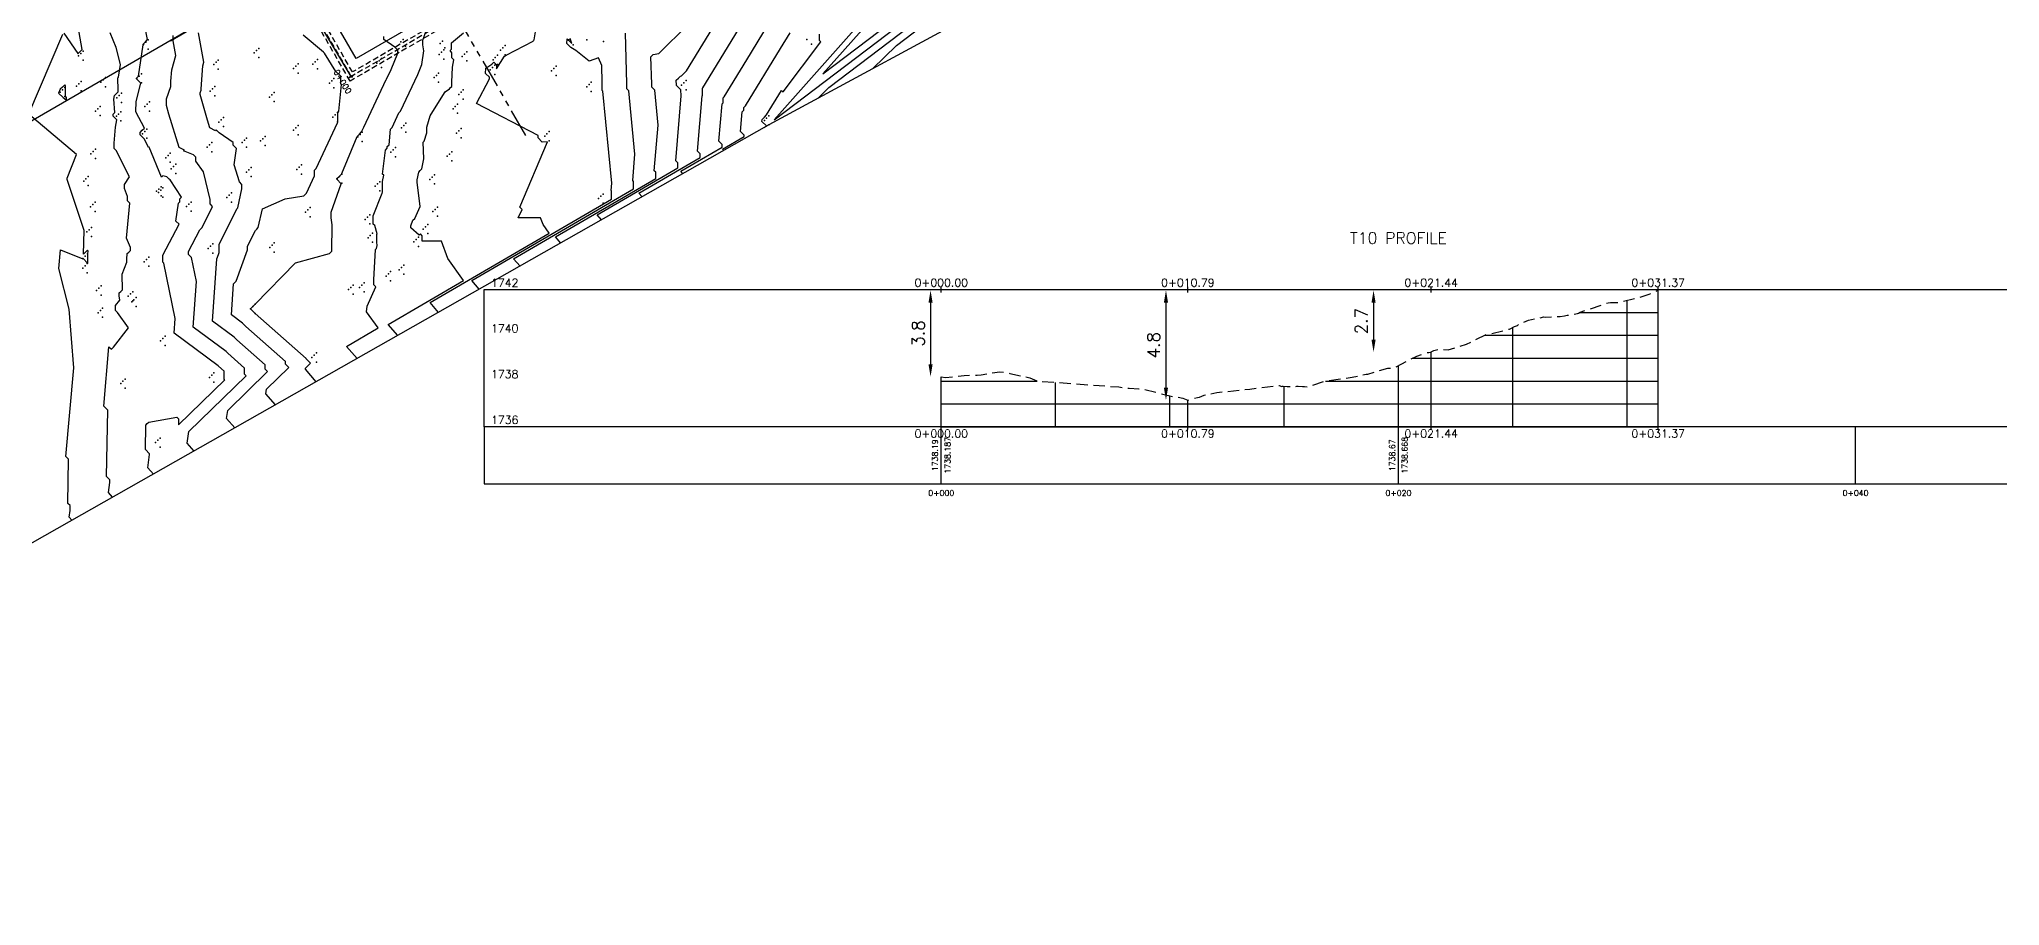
# Model space of a CAD drawing. Header units: metres. Extents: x 419582 to 423558, y 4805372 to 4807539.
# Drawn here: x 421680.5 to 421766.3, y 4806330.1 to 4806368 of the extents above; entities that cross this region are included whole.
import ezdxf

# ---------------------------------------------------------------- set-up
doc = ezdxf.new("R2010")
doc.units = ezdxf.units.M
for name, pattern in [('DASHED', [0.75, 0.5, -0.25]), ('HIDDEN', [0.375, 0.25, -0.125]), ('PHANTOM', [2.5, 1.25, -0.25, 0.25, -0.25, 0.25, -0.25])]:
    doc.linetypes.add(name, pattern=pattern)
for name, color, linetype in [('_pieds', 253, 'HIDDEN'), ('C-ROAD-CNTR-N', 92, 'Continuous'), ('C-ROAD-PROF', 1, 'DASHED'), ('C-ROAD-PROF-GRID-GEOM', 5, 'Continuous'), ('C-ROAD-PROF-GRID-MAJR', 8, 'Continuous'), ('C-ROAD-PROF-GRID-MINR', 8, 'Continuous'), ('C-ROAD-PROF-TEXT', 11, 'Continuous'), ('C-ROAD-PROF-TICK', 7, 'Continuous'), ('C-ROAD-PROF-TITL', 11, 'Continuous'), ('C-ROAD-PROF-TTLB', 5, 'Continuous'), ('C-ROAD-STAN', 11, 'Continuous'), ('C-ROAD-STAN-MAJR', 11, 'Continuous'), ('C-TINN', 4, 'Continuous'), ('C-TINN-BNDY', 110, 'Continuous'), ('C-TOPO-MAJR', 9, 'Continuous'), ('C-TOPO-MINR', 8, 'Continuous'), ('LS', 7, 'Continuous')]:
    doc.layers.add(name, color=color, linetype=linetype)
doc.styles.get("Standard").update_dxf_attribs({"font": 'simplex.shx'})
doc.dimstyles.new('TFO75', dxfattribs={"dimscale": 3, "dimtxt": 0.18, "dimasz": 0.18, "dimexe": 0.18, "dimexo": 0.0625, "dimgap": 0.09, "dimtad": 1, "dimdec": 1, "dimzin": 0, "dimdsep": 46, "dimtxsty": 'Standard', "dimcen": 0.09, "dimse1": 1, "dimse2": 1, "dimclrd": 3, "dimclre": 3, "dimclrt": 1, "dimadec": 4, "dimazin": 0, "dimtfac": 1, "dimtdec": 1, "dimtmove": 0, "dimatfit": 3, "dimfxl": 1, "dimtolj": 1, "dimtzin": 0, "dimarcsym": 0})

# ---------------------------------------------------------------- blocks, each defined once
blk = doc.blocks.new('AN30 +0 +0')
at = {"linetype": 'PHANTOM', "flags": 128}
for points in [[(0, -11.382), (0, 11.382)], [(-11.382, 0), (11.382, 0)]]:
    blk.add_lwpolyline(points, dxfattribs=at)
at = {"flags": 128}
blk.add_lwpolyline([(-4.744, -4.744), (-4.744, 4.744), (4.744, 4.744), (4.744, -4.744)], close=True, dxfattribs=at)
at = {"layer": 'LS', "insert": (-3.273, -0.383), "char_height": 0.51577, "width": 9.13592, "attachment_point": 1}
blk.add_mtext('AN30\\PBase +0 Leg +0', dxfattribs=at)
blk = doc.blocks.new('*D44')
at = {"color": 3, "lineweight": -2, "transparency": 16777216}
blk.add_line((421738.882, 4806356.481), (421738.882, 4806354.862), dxfattribs=at)
at = {"color": 3, "transparency": 16777216}
for points in [[(421738.792, 4806356.481), (421738.972, 4806356.481), (421738.882, 4806357.021)], [(421738.792, 4806354.862), (421738.972, 4806354.862), (421738.882, 4806354.322)]]:
    blk.add_solid(points, dxfattribs=at)
at = {"layer": 'Defpoints', "color": 0, "transparency": 16777216}
for p in [(421748.436, 4806357.021), (421738.882, 4806354.322), (421741.114, 4806354.322)]:
    blk.add_point(p, dxfattribs=at)
at = {"color": 1, "transparency": 16777216, "insert": (421738.342, 4806355.671), "char_height": 0.54, "attachment_point": 5, "rotation": 90}
blk.add_mtext('\\A1;2.7', dxfattribs=at)
blk = doc.blocks.new('*D45')
at = {"color": 3, "lineweight": -2, "transparency": 16777216}
blk.add_line((421729.801, 4806356.481), (421729.801, 4806352.757), dxfattribs=at)
at = {"color": 3, "transparency": 16777216}
for points in [[(421729.711, 4806356.481), (421729.891, 4806356.481), (421729.801, 4806357.021)], [(421729.711, 4806352.757), (421729.891, 4806352.757), (421729.801, 4806352.217)]]:
    blk.add_solid(points, dxfattribs=at)
at = {"layer": 'Defpoints', "color": 0, "transparency": 16777216}
for p in [(421748.436, 4806357.021), (421729.801, 4806352.217), (421730.759, 4806352.217)]:
    blk.add_point(p, dxfattribs=at)
at = {"color": 1, "transparency": 16777216, "insert": (421729.261, 4806354.619), "char_height": 0.54, "attachment_point": 5, "rotation": 90}
blk.add_mtext('\\A1;4.8', dxfattribs=at)
blk = doc.blocks.new('*D46')
at = {"color": 3, "lineweight": -2, "transparency": 16777216}
blk.add_line((421719.502, 4806356.481), (421719.502, 4806353.781), dxfattribs=at)
at = {"color": 3, "transparency": 16777216}
for points in [[(421719.412, 4806356.481), (421719.592, 4806356.481), (421719.502, 4806357.021)], [(421719.412, 4806353.781), (421719.592, 4806353.781), (421719.502, 4806353.241)]]:
    blk.add_solid(points, dxfattribs=at)
at = {"layer": 'Defpoints', "color": 0, "transparency": 16777216}
for p in [(421748.436, 4806357.021), (421719.502, 4806353.241), (421719.971, 4806353.241)]:
    blk.add_point(p, dxfattribs=at)
at = {"color": 1, "transparency": 16777216, "insert": (421718.962, 4806355.131), "char_height": 0.54, "attachment_point": 5, "rotation": 90}
blk.add_mtext('\\A1;3.8', dxfattribs=at)
blk = doc.blocks.new('AeccTickLine')
blk.add_line((0, -0.5), (0, 0.5))

msp = doc.modelspace()

# ---------------------------------------------------------------- linework, layer by layer
at = {"color": 31, "lineweight": 30, "true_color": 0xffbd7a, "elevation": 1718.013}
msp.add_lwpolyline([(423449.834, 4807399.592), (423130.593, 4807500.114), (421950.92, 4806612.998), (421795.045, 4806430.988), (421305.015, 4806147.038), (421305.015, 4806147.038), (420630.083, 4805770.97), (419765.157, 4805549.54), (419617.356, 4805580.088)], dxfattribs=at)
at = {"layer": '_pieds', "elevation": 1783.967, "flags": 128}
for points in [[(421694.106, 4806366.172), (421688.625, 4806375.631), (421698.084, 4806381.112), (421703.565, 4806371.653)], [(421694.159, 4806366.37), (421688.823, 4806375.578), (421698.031, 4806380.914), (421703.367, 4806371.706)], [(421694.211, 4806366.567), (421689.02, 4806375.526), (421697.979, 4806380.717), (421703.17, 4806371.758)]]:
    msp.add_lwpolyline(points, close=True, dxfattribs=at)
at = {"layer": 'C-ROAD-CNTR-N', "color": 92, "linetype": 'Continuous', "lineweight": -3, "flags": 128}
msp.add_lwpolyline([(421694.159, 4806366.37), (421688.625, 4806375.631), (421697.979, 4806380.717), (421702.578, 4806371.916)], dxfattribs=at)
at = {"layer": 'C-ROAD-PROF', "color": 1, "linetype": 'DASHED', "lineweight": -3, "flags": 128}
msp.add_lwpolyline([(421719.971, 4806353.241), (421720.148, 4806353.204), (421720.978, 4806353.3), (421721.544, 4806353.305), (421721.712, 4806353.326), (421722.536, 4806353.462), (421722.795, 4806353.428), (421722.892, 4806353.404), (421722.973, 4806353.384), (421723.848, 4806353.198), (421724.198, 4806353.043), (421724.283, 4806353.045), (421727.741, 4806352.792), (421728.166, 4806352.741), (421728.191, 4806352.742), (421728.62, 4806352.716), (421728.664, 4806352.711), (421728.786, 4806352.701), (421730.179, 4806352.354), (421730.271, 4806352.363), (421730.543, 4806352.306), (421730.759, 4806352.217), (421731.185, 4806352.337), (421731.263, 4806352.349), (421731.475, 4806352.439), (421731.576, 4806352.451), (421732.03, 4806352.552), (421733.474, 4806352.699), (421734.75, 4806352.864), (421734.864, 4806352.819), (421734.895, 4806352.822), (421734.93, 4806352.825), (421735.108, 4806352.818), (421735.434, 4806352.808), (421735.533, 4806352.824), (421735.566, 4806352.824), (421735.591, 4806352.824), (421735.778, 4806352.813), (421735.864, 4806352.812), (421736.005, 4806352.803), (421736.807, 4806353.062), (421737.953, 4806353.22), (421738.483, 4806353.34), (421738.554, 4806353.347), (421738.629, 4806353.353), (421739.501, 4806353.62), (421739.674, 4806353.606), (421739.903, 4806353.684), (421740.336, 4806353.925), (421740.77, 4806354.147), (421741.202, 4806354.294), (421741.298, 4806354.307), (421741.402, 4806354.321), (421741.406, 4806354.325), (421741.514, 4806354.388), (421741.525, 4806354.387), (421741.769, 4806354.445), (421742.144, 4806354.423), (421742.594, 4806354.554), (421742.952, 4806354.669), (421743.913, 4806355.128), (421743.98, 4806355.12), (421744.831, 4806355.326), (421745.049, 4806355.437), (421745.179, 4806355.481), (421745.214, 4806355.512), (421745.26, 4806355.552), (421745.657, 4806355.715), (421746.333, 4806355.856), (421746.394, 4806355.845), (421747.047, 4806355.874), (421747.237, 4806355.9), (421747.356, 4806355.934), (421747.476, 4806355.934), (421747.812, 4806356.008), (421747.854, 4806356.027), (421747.924, 4806356.06), (421749.143, 4806356.475), (421749.245, 4806356.494), (421749.433, 4806356.494), (421749.544, 4806356.487), (421750.388, 4806356.677), (421750.942, 4806356.853), (421751.337, 4806357.021)], dxfattribs=at)
at = {"layer": 'C-ROAD-PROF-GRID-GEOM', "color": 5, "linetype": 'Continuous', "lineweight": -3}
for p, q in [((421751.337, 4806351.054), (421751.337, 4806357.021)), ((421741.406, 4806351.054), (421741.406, 4806354.325)), ((421719.971, 4806351.054), (421719.971, 4806353.241)), ((421730.759, 4806351.054), (421730.759, 4806352.217))]:
    msp.add_line(p, q, dxfattribs=at)
at = {"layer": 'C-ROAD-PROF-GRID-MAJR', "color": 8, "linetype": 'Continuous', "lineweight": -3}
for p, q in [((421743.758, 4806355.054), (421751.337, 4806355.054)), ((421719.971, 4806351.054), (421719.971, 4806353.241)), ((421739.971, 4806351.054), (421739.971, 4806353.722)), ((421719.971, 4806353.054), (421724.172, 4806353.054)), ((421736.785, 4806353.054), (421751.337, 4806353.054)), ((421719.971, 4806351.054), (421751.337, 4806351.054))]:
    msp.add_line(p, q, dxfattribs=at)
at = {"layer": 'C-ROAD-PROF-GRID-MINR', "color": 8, "linetype": 'Continuous', "lineweight": -3}
for p, q in [((421747.913, 4806356.054), (421751.337, 4806356.054)), ((421749.971, 4806351.054), (421749.971, 4806356.583)), ((421744.971, 4806351.054), (421744.971, 4806355.397)), ((421740.588, 4806354.054), (421751.337, 4806354.054)), ((421724.971, 4806351.054), (421724.971, 4806352.995)), ((421729.971, 4806351.054), (421729.971, 4806352.406)), ((421734.971, 4806351.054), (421734.971, 4806352.824)), ((421719.971, 4806352.054), (421751.337, 4806352.054))]:
    msp.add_line(p, q, dxfattribs=at)
at = {"layer": 'C-ROAD-PROF-TEXT', "color": 11, "linetype": 'Continuous', "lineweight": -3}
for p, q in [((421719.971, 4806356.929), (421719.971, 4806357.179)), ((421730.759, 4806356.929), (421730.759, 4806357.179)), ((421741.406, 4806356.929), (421741.406, 4806357.179)), ((421751.337, 4806356.929), (421751.337, 4806357.179)), ((421719.971, 4806350.929), (421719.971, 4806351.179)), ((421730.759, 4806350.929), (421730.759, 4806351.179)), ((421741.406, 4806350.929), (421741.406, 4806351.179)), ((421751.337, 4806350.929), (421751.337, 4806351.179))]:
    msp.add_line(p, q, dxfattribs=at)
at = {"layer": 'C-ROAD-PROF-TICK', "color": 7, "linetype": 'Continuous', "lineweight": -3}
for p, q in [((421719.971, 4806348.554), (421719.971, 4806351.054)), ((421739.971, 4806348.554), (421739.971, 4806351.054)), ((421759.971, 4806348.554), (421759.971, 4806351.054))]:
    msp.add_line(p, q, dxfattribs=at)
at = {"layer": 'C-ROAD-PROF-TTLB', "color": 5, "linetype": 'Continuous', "lineweight": -3}
for p, q in [((421699.971, 4806351.054), (421699.971, 4806357.054)), ((421699.971, 4806357.054), (421779.971, 4806357.054))]:
    msp.add_line(p, q, dxfattribs=at)
msp.add_3dface([(421699.971, 4806348.554), (421779.971, 4806348.554), (421779.971, 4806351.054), (421699.971, 4806351.054)], dxfattribs=at)
at = {"layer": 'C-ROAD-STAN', "color": 11, "linetype": 'Continuous', "lineweight": -3}
msp.add_circle((421694.159, 4806366.37), 0.05, dxfattribs=at)
at = {"layer": 'C-TINN', "color": 4, "linetype": 'Continuous', "lineweight": -3}
for p in [(421685.17, 4806367.87, 1735.01), (421685.27, 4806367.97, 1735.01), (421696.33, 4806367.89, 1739.17), (421696.43, 4806367.99, 1739.17), (421698.05, 4806367.82, 1740.82), (421698.15, 4806367.92, 1740.82), (421703.66, 4806367.96, 1743.08), (421703.67, 4806367.97, 1742.8), (421704.47, 4806367.97, 1743.44), (421705.19, 4806367.9, 1743.29), (421714.09, 4806367.99, 1749.78), (421714.29, 4806367.79, 1749.78), (421682.23, 4806367.28, 1733.02), (421682.33, 4806367.38, 1733.02), (421682.43, 4806367.48, 1733.02), (421682.43, 4806367.08, 1733.02), (421685.07, 4806367.77, 1735.01), (421685.27, 4806367.57, 1735.01), (421688.24, 4806366.99, 1737.35), (421688.34, 4806367.09, 1737.35), (421689.91, 4806367.4, 1737.51), (421690.01, 4806367.5, 1737.51), (421690.11, 4806367.6, 1737.51), (421690.11, 4806367.2, 1737.51), (421692.58, 4806367.01, 1737.79), (421692.68, 4806367.11, 1737.79), (421695.28, 4806366.96, 1738.64), (421695.38, 4806367.06, 1738.64), (421695.48, 4806367.16, 1738.64), (421696.53, 4806367.69, 1739.17), (421698, 4806367.33, 1740.68), (421698.1, 4806367.43, 1740.68), (421698.2, 4806367.53, 1740.68), (421698.2, 4806367.13, 1740.68), (421698.25, 4806367.62, 1740.82), (421699.01, 4806367.25, 1741.41), (421699.11, 4806367.35, 1741.41), (421699.21, 4806367.45, 1741.41), (421699.21, 4806367.05, 1741.41), (421700.36, 4806367.1, 1741.89), (421700.46, 4806367.2, 1741.89), (421700.56, 4806367.3, 1741.89), (421700.69, 4806367.52, 1741.99), (421700.79, 4806367.62, 1741.99), (421700.89, 4806367.72, 1741.99), (421700.89, 4806367.32, 1741.99), (421703.86, 4806367.76, 1743.08), (421682.34, 4806366.15, 1733.15), (421683.2, 4806366.12, 1733.34), (421683.3, 4806366.22, 1733.34), (421683.4, 4806366.32, 1733.34), (421684.78, 4806366.29, 1735.03), (421684.88, 4806366.39, 1735.03), (421684.98, 4806366.49, 1735.03), (421684.98, 4806366.09, 1735.03), (421688.14, 4806366.89, 1737.35), (421688.34, 4806366.69, 1737.35), (421691.63, 4806366.72, 1737.64), (421691.73, 4806366.82, 1737.64), (421691.83, 4806366.92, 1737.64), (421691.83, 4806366.52, 1737.64), (421692.48, 4806366.91, 1737.79), (421692.68, 4806366.71, 1737.79), (421693.2, 4806366.08, 1737.88), (421693.3, 4806366.18, 1737.88), (421693.4, 4806366.28, 1737.88), (421695.48, 4806366.76, 1738.64), (421697.78, 4806366.32, 1740.61), (421697.88, 4806366.42, 1740.61), (421697.98, 4806366.52, 1740.61), (421697.98, 4806366.12, 1740.61), (421700.24, 4806366.66, 1742.14), (421700.34, 4806366.76, 1742.14), (421700.44, 4806366.86, 1742.14), (421700.44, 4806366.46, 1742.14), (421700.56, 4806366.9, 1741.89), (421702.92, 4806366.62, 1742.45), (421703.02, 4806366.72, 1742.45), (421703.12, 4806366.82, 1742.45), (421703.12, 4806366.42, 1742.45), (421704.66, 4806366.12, 1742.56), (421708.71, 4806366.09, 1746.21), (421708.81, 4806366.19, 1746.21), (421681.42, 4806365.69, 1734.05), (421681.52, 4806365.79, 1734.05), (421681.62, 4806365.89, 1734.05), (421681.62, 4806365.49, 1734.05), (421682.14, 4806365.95, 1733.15), (421682.24, 4806366.05, 1733.15), (421682.34, 4806365.75, 1733.15), (421683.4, 4806365.92, 1733.34), (421683.9, 4806365.44, 1734.17), (421684, 4806365.54, 1734.17), (421684.1, 4806365.64, 1734.17), (421684.1, 4806365.24, 1734.17), (421685.33, 4806365.26, 1735.5), (421687.99, 4806365.73, 1737.3), (421688.09, 4806365.83, 1737.3), (421688.19, 4806365.93, 1737.3), (421688.19, 4806365.53, 1737.3), (421690.58, 4806365.47, 1737.76), (421690.68, 4806365.57, 1737.76), (421690.78, 4806365.67, 1737.76), (421690.78, 4806365.27, 1737.76), (421693.4, 4806365.88, 1737.88), (421698.86, 4806365.58, 1741.34), (421698.96, 4806365.68, 1741.34), (421699.06, 4806365.78, 1741.34), (421699.06, 4806365.38, 1741.34), (421704.46, 4806365.92, 1742.56), (421704.56, 4806366.02, 1742.56), (421704.66, 4806365.72, 1742.56), (421708.61, 4806365.99, 1746.21), (421708.81, 4806365.79, 1746.21), (421682.97, 4806364.86, 1733.22), (421683.07, 4806364.96, 1733.22), (421683.17, 4806365.06, 1733.22), (421683.17, 4806364.66, 1733.22), (421683.88, 4806364.63, 1734.2), (421683.98, 4806364.73, 1734.2), (421684.08, 4806364.83, 1734.2), (421684.08, 4806364.43, 1734.2), (421685.13, 4806365.06, 1735.5), (421685.23, 4806365.16, 1735.5), (421685.33, 4806364.86, 1735.5), (421688.37, 4806364.38, 1737.3), (421688.47, 4806364.48, 1737.3), (421688.57, 4806364.58, 1737.3), (421693.35, 4806364.59, 1737.98), (421693.45, 4806364.69, 1737.98), (421693.55, 4806364.79, 1737.98), (421693.55, 4806364.39, 1737.98), (421698.61, 4806364.96, 1741.59), (421698.71, 4806365.06, 1741.59), (421698.81, 4806365.16, 1741.59), (421698.81, 4806364.76, 1741.59), (421712.23, 4806364.45, 1750.11), (421712.33, 4806364.55, 1750.11), (421712.43, 4806364.65, 1750.11), (421685.02, 4806363.87, 1735.09), (421685.12, 4806363.97, 1735.09), (421685.22, 4806364.07, 1735.09), (421685.22, 4806363.67, 1735.09), (421688.57, 4806364.18, 1737.3), (421689.48, 4806363.58, 1737.2), (421689.58, 4806363.68, 1737.2), (421690.19, 4806363.55, 1737.36), (421690.29, 4806363.65, 1737.36), (421690.39, 4806363.75, 1737.36), (421691.63, 4806364.02, 1737.47), (421691.73, 4806364.12, 1737.47), (421691.83, 4806364.22, 1737.47), (421691.83, 4806363.82, 1737.47), (421694.44, 4806363.73, 1739.03), (421694.54, 4806363.83, 1739.03), (421694.64, 4806363.93, 1739.03), (421694.64, 4806363.53, 1739.03), (421696.35, 4806364.13, 1740.38), (421696.45, 4806364.23, 1740.38), (421696.55, 4806364.33, 1740.38), (421696.55, 4806363.93, 1740.38), (421698.76, 4806363.89, 1741.88), (421698.86, 4806363.99, 1741.88), (421698.96, 4806364.09, 1741.88), (421698.96, 4806363.69, 1741.88), (421702.62, 4806363.76, 1742.01), (421702.72, 4806363.86, 1742.01), (421702.82, 4806363.96, 1742.01), (421702.82, 4806363.56, 1742.01), (421712.43, 4806364.25, 1750.11), (421682.77, 4806362.99, 1733.28), (421682.87, 4806363.09, 1733.28), (421682.97, 4806363.19, 1733.28), (421682.97, 4806362.79, 1733.28), (421686.04, 4806362.82, 1735.71), (421686.14, 4806362.92, 1735.71), (421686.24, 4806363.02, 1735.71), (421687.86, 4806363.28, 1736.52), (421687.96, 4806363.38, 1736.52), (421688.06, 4806363.48, 1736.52), (421688.06, 4806363.08, 1736.52), (421689.38, 4806363.48, 1737.2), (421689.58, 4806363.28, 1737.2), (421690.39, 4806363.35, 1737.36), (421695.89, 4806363.06, 1740.23), (421695.99, 4806363.16, 1740.23), (421696.09, 4806363.26, 1740.23), (421696.09, 4806362.86, 1740.23), (421698.36, 4806362.88, 1741.87), (421698.46, 4806362.98, 1741.87), (421698.56, 4806363.08, 1741.87), (421698.56, 4806362.68, 1741.87), (421682.45, 4806361.8, 1733.35), (421682.55, 4806361.9, 1733.35), (421682.65, 4806362, 1733.35), (421686.24, 4806362.62, 1735.71), (421686.28, 4806362.33, 1735.34), (421686.38, 4806362.43, 1735.34), (421686.48, 4806362.53, 1735.34), (421686.48, 4806362.13, 1735.34), (421689.58, 4806362.19, 1737.27), (421689.68, 4806362.29, 1737.27), (421689.78, 4806362.39, 1737.27), (421689.78, 4806361.99, 1737.27), (421691.78, 4806362.3, 1737.42), (421691.88, 4806362.4, 1737.42), (421691.98, 4806362.5, 1737.42), (421691.98, 4806362.1, 1737.42), (421693.54, 4806361.9, 1739.01), (421693.64, 4806362, 1739.01), (421693.74, 4806362.1, 1739.01), (421697.6, 4806361.87, 1741.37), (421697.7, 4806361.97, 1741.37), (421697.8, 4806362.07, 1741.37), (421682.65, 4806361.6, 1733.35), (421685.64, 4806361.35, 1734.57), (421685.72, 4806361.3, 1734.58), (421685.74, 4806361.45, 1734.57), (421685.82, 4806361.4, 1734.58), (421685.84, 4806361.55, 1734.57), (421685.84, 4806361.15, 1734.57), (421685.92, 4806361.5, 1734.58), (421685.92, 4806361.1, 1734.58), (421688.72, 4806361.08, 1736.7), (421688.82, 4806361.18, 1736.7), (421688.92, 4806361.28, 1736.7), (421693.74, 4806361.7, 1739.01), (421695.2, 4806361.57, 1739.92), (421695.3, 4806361.67, 1739.92), (421695.4, 4806361.77, 1739.92), (421695.4, 4806361.37, 1739.92), (421697.8, 4806361.67, 1741.37), (421704.98, 4806361.03, 1742.63), (421705.08, 4806361.13, 1742.63), (421705.18, 4806361.23, 1742.63), (421682.75, 4806360.67, 1733.37), (421682.85, 4806360.77, 1733.37), (421682.95, 4806360.87, 1733.37), (421682.95, 4806360.47, 1733.37), (421686.95, 4806360.68, 1735.22), (421687.05, 4806360.78, 1735.22), (421687.15, 4806360.88, 1735.22), (421687.15, 4806360.48, 1735.22), (421688.92, 4806360.88, 1736.7), (421692.16, 4806360.44, 1738.44), (421692.26, 4806360.54, 1738.44), (421692.36, 4806360.64, 1738.44), (421692.36, 4806360.24, 1738.44), (421694.77, 4806360.12, 1739.91), (421694.87, 4806360.22, 1739.91), (421694.97, 4806360.32, 1739.91), (421697.73, 4806360.46, 1741.34), (421697.83, 4806360.56, 1741.34), (421697.93, 4806360.66, 1741.34), (421697.93, 4806360.26, 1741.34), (421705.18, 4806360.83, 1742.63), (421682.59, 4806359.57, 1733.05), (421682.69, 4806359.67, 1733.05), (421682.79, 4806359.77, 1733.05), (421682.79, 4806359.37, 1733.05), (421694.89, 4806359.32, 1739.91), (421694.97, 4806359.92, 1739.91), (421694.99, 4806359.42, 1739.91), (421695.09, 4806359.52, 1739.91), (421697, 4806359.24, 1740.77), (421697.1, 4806359.34, 1740.77), (421697.3, 4806359.7, 1741.33), (421697.4, 4806359.8, 1741.33), (421697.5, 4806359.9, 1741.33), (421697.5, 4806359.5, 1741.33), (421682.42, 4806358.41, 1732.99), (421682.52, 4806358.51, 1732.99), (421682.62, 4806358.61, 1732.99), (421685.2, 4806358.37, 1734.45), (421685.3, 4806358.47, 1734.45), (421687.9, 4806358.85, 1736.77), (421688, 4806358.95, 1736.77), (421688.1, 4806359.05, 1736.77), (421688.1, 4806358.65, 1736.77), (421690.59, 4806358.89, 1738.78), (421690.69, 4806358.99, 1738.78), (421690.79, 4806359.09, 1738.78), (421690.79, 4806358.69, 1738.78), (421695.09, 4806359.12, 1739.91), (421696.9, 4806359.14, 1740.77), (421697.1, 4806358.94, 1740.77), (421682.41, 4806357.99, 1733.5), (421682.51, 4806358.09, 1733.5), (421682.61, 4806358.19, 1733.5), (421682.61, 4806357.79, 1733.5), (421682.62, 4806358.21, 1732.99), (421685.1, 4806358.27, 1734.45), (421685.3, 4806358.07, 1734.45), (421695.68, 4806357.64, 1740.33), (421695.78, 4806357.74, 1740.33), (421695.88, 4806357.84, 1740.33), (421696.26, 4806357.92, 1740.54), (421696.36, 4806358.02, 1740.54), (421696.46, 4806358.12, 1740.54), (421696.46, 4806357.72, 1740.54), (421683.01, 4806357.01, 1733.57), (421683.11, 4806357.11, 1733.57), (421683.21, 4806357.21, 1733.57), (421683.21, 4806356.81, 1733.57), (421684.4, 4806356.76, 1734.21), (421684.5, 4806356.86, 1734.21), (421684.6, 4806356.96, 1734.21), (421684.75, 4806356.71, 1734.54), (421694.04, 4806357.05, 1739.55), (421694.14, 4806357.15, 1739.55), (421694.24, 4806357.25, 1739.55), (421694.24, 4806356.85, 1739.55), (421694.52, 4806357.15, 1739.74), (421694.62, 4806357.25, 1739.74), (421694.72, 4806357.35, 1739.74), (421694.72, 4806356.95, 1739.74), (421695.88, 4806357.44, 1740.33), (421683.08, 4806356.04, 1733.58), (421683.18, 4806356.14, 1733.58), (421683.28, 4806356.24, 1733.58), (421683.28, 4806355.84, 1733.58), (421684.55, 4806356.51, 1734.54), (421684.6, 4806356.56, 1734.21), (421684.65, 4806356.61, 1734.54), (421684.75, 4806356.31, 1734.54), (421689.75, 4806356.21, 1739), (421689.85, 4806356.31, 1739), (421689.95, 4806356.41, 1739), (421689.95, 4806356.01, 1739), (421686.01, 4806355.01, 1734.52), (421685.81, 4806354.81, 1734.52), (421685.91, 4806354.91, 1734.52), (421686.01, 4806354.61, 1734.52), (421692.43, 4806354.08, 1739.28), (421692.53, 4806354.18, 1739.28), (421692.63, 4806354.28, 1739.28), (421687.95, 4806353.21, 1734.5), (421688.05, 4806353.31, 1734.5), (421688.15, 4806353.41, 1734.5), (421692.63, 4806353.88, 1739.28), (421684.07, 4806352.94, 1734.45), (421684.17, 4806353.04, 1734.45), (421684.27, 4806353.14, 1734.45), (421684.27, 4806352.74, 1734.45), (421688.15, 4806353.01, 1734.5), (421685.59, 4806350.36, 1735.26), (421685.69, 4806350.46, 1735.26), (421685.79, 4806350.56, 1735.26), (421685.79, 4806350.16, 1735.26)]:
    msp.add_point(p, dxfattribs=at)
at = {"layer": 'C-TINN-BNDY', "color": 110, "linetype": 'Continuous', "lineweight": -3, "flags": 128}
msp.add_lwpolyline([(422724.87, 4807165.92), (422697.08, 4807146.67), (422577.28, 4807048.8), (422494.93, 4806993.73), (422433.35, 4806948.24), (422390.21, 4806913.55), (422303.24, 4806847.72), (422229.68, 4806793.83), (422213.19, 4806781.58), (422179.34, 4806755.48), (422143.63, 4806726.94), (422090.94, 4806686.36), (421935.65, 4806537.41), (421807.76, 4806419.27), (421798.23, 4806410.98), (421750.84, 4806385.06), (421712.43, 4806364.25), (421678.37, 4806344.94), (421648.74, 4806328.11), (421541.25, 4806258.62), (421434.62, 4806175.52), (421305.47, 4806115.01), (421187.67, 4806058.56)], dxfattribs=at)
at = {"layer": 'C-TOPO-MAJR', "color": 9, "linetype": 'Continuous', "lineweight": -3, "flags": 128}
for points, elevation in [([(421716.164, 4806368.407), (421712.664, 4806364.472), (421722.064, 4806371.614)], 1750), ([(421685.499, 4806348.982), (421685.259, 4806349.259), (421685.337, 4806349.841), (421685.337, 4806349.866), (421685.149, 4806350.054), (421685.166, 4806351.124), (421685.234, 4806351.192), (421685.302, 4806351.26), (421686.529, 4806351.467), (421686.597, 4806351.398), (421686.597, 4806351.135), (421688.619, 4806353.101), (421688.598, 4806353.122), (421688.598, 4806353.48), (421688.35, 4806353.699), (421688.328, 4806353.721), (421686.411, 4806355.139), (421686.456, 4806355.787), (421685.964, 4806358.207), (421685.916, 4806358.255), (421685.916, 4806358.56), (421686.621, 4806359.906), (421686.479, 4806360.049), (421686.596, 4806360.824), (421686.662, 4806360.89), (421686.662, 4806361.027), (421686.727, 4806361.093), (421686.229, 4806361.848), (421686.197, 4806361.874), (421686.086, 4806361.986), (421685.915, 4806362.029), (421685.853, 4806361.967), (421685.31, 4806363.286), (421685.293, 4806363.268), (421685.108, 4806363.626), (421684.918, 4806363.816), (421684.918, 4806363.836), (421684.925, 4806363.927), (421685.015, 4806364.017), (421685.105, 4806364.106), (421684.726, 4806364.818), (421684.726, 4806364.972), (421684.743, 4806365.128), (421684.743, 4806365.278), (421684.949, 4806366.074), (421684.756, 4806366.267), (421684.756, 4806366.291), (421684.854, 4806366.389), (421685.06, 4806367.761), (421685.053, 4806367.79), (421685.15, 4806367.888), (421685.248, 4806367.986), (421685.071, 4806368.851)], 1735), ([(421694.411, 4806354.034), (421693.946, 4806354.569), (421695.327, 4806355.374), (421694.819, 4806356.074), (421694.859, 4806356.321), (421695.231, 4806357.166), (421695.143, 4806357.254), (421695.143, 4806357.478), (421695.216, 4806358.803), (421695.238, 4806358.824), (421695.259, 4806358.846), (421695.286, 4806358.977), (421695.279, 4806359.122), (421695.279, 4806359.48), (421695.29, 4806359.491), (421695.182, 4806359.849), (421695.118, 4806359.906), (421695.118, 4806360.281), (421695.508, 4806361.275), (421695.513, 4806361.281), (421695.531, 4806361.319), (421695.521, 4806361.398), (421695.521, 4806361.776), (421695.578, 4806362.051), (421695.526, 4806362.103), (421695.65, 4806363.15), (421695.731, 4806363.231), (421695.731, 4806363.308), (421695.812, 4806363.388), (421695.869, 4806364.074), (421695.941, 4806364.146), (421696.238, 4806364.783), (421696.316, 4806364.861), (421697.068, 4806366.456), (421697.25, 4806366.9), (421697.338, 4806367.492), (421697.295, 4806367.755), (421697.295, 4806367.954), (421697.428, 4806368.361)], 1740), ([(421703.322, 4806359.087), (421703.088, 4806359.357), (421707.477, 4806361.914), (421707.477, 4806362.187), (421707.414, 4806362.25), (421707.583, 4806364.249), (421707.434, 4806365.767), (421707.301, 4806365.9), (421707.301, 4806366.033), (421707.268, 4806367.237), (421707.316, 4806367.284), (421707.363, 4806367.332), (421707.614, 4806367.381), (421708.88, 4806368.623)], 1745), ([(421712.234, 4806364.139), (421712.229, 4806364.145), (421712.323, 4806364.2), (421712.323, 4806364.206), (421712.126, 4806364.403), (421712.134, 4806364.488), (421712.231, 4806364.585), (421712.231, 4806364.596), (421712.328, 4806364.693), (421712.983, 4806365.763), (421713.05, 4806365.697), (421714.704, 4806367.883), (421714.646, 4806367.941), (421714.646, 4806368.225)], 1750)]:
    msp.add_lwpolyline(points, dxfattribs=dict(at, elevation=elevation))
at = {"layer": 'C-TOPO-MINR', "color": 8, "linetype": 'Continuous', "lineweight": -3, "flags": 128}
for points, elevation in [([(421714.567, 4806365.408), (421715.057, 4806365.89), (421723.443, 4806372.261)], 1751), ([(421716.967, 4806366.708), (421718.009, 4806367.732), (421724.821, 4806372.908)], 1752), ([(421716.987, 4806368.957), (421714.793, 4806366.49), (421720.686, 4806370.967)], 1749), ([(421681.589, 4806368.26), (421682.191, 4806367.382), (421682.203, 4806367.37), (421682.297, 4806367.464), (421682.391, 4806367.558), (421682.16, 4806368.787)], 1733), ([(421705.105, 4806360.097), (421704.916, 4806360.315), (421708.446, 4806362.371), (421708.446, 4806362.591), (421708.356, 4806362.681), (421708.597, 4806365.523), (421708.571, 4806365.786), (421708.383, 4806365.974), (421708.383, 4806365.997), (421708.377, 4806366.206), (421708.468, 4806366.297), (421708.559, 4806366.388), (421708.602, 4806366.397), (421708.822, 4806366.612), (421710.524, 4806369.397)], 1746), ([(421706.887, 4806361.107), (421706.744, 4806361.272), (421709.416, 4806362.828), (421709.416, 4806362.994), (421709.299, 4806363.111), (421709.503, 4806365.519), (421709.523, 4806365.539), (421709.523, 4806365.858), (421709.543, 4806365.878), (421709.978, 4806366.588), (421711.467, 4806369.025)], 1747), ([(421708.669, 4806362.118), (421708.572, 4806362.23), (421710.385, 4806363.285), (421710.385, 4806363.398), (421710.241, 4806363.542), (421710.38, 4806365.175), (421710.426, 4806365.221), (421710.426, 4806365.437), (421710.471, 4806365.483), (421711.457, 4806367.093), (421712.411, 4806368.653)], 1748), ([(421680.045, 4806364.737), (421681.544, 4806368.215)], 1733), ([(421683.717, 4806347.971), (421683.537, 4806348.179), (421683.595, 4806348.616), (421683.595, 4806348.734), (421683.455, 4806348.875), (421683.5, 4806351.775), (421683.327, 4806351.949), (421683.558, 4806354.543), (421683.661, 4806354.44), (421683.71, 4806354.488), (421683.758, 4806354.537), (421684.41, 4806355.38), (421683.923, 4806356.046), (421683.836, 4806356.133), (421683.836, 4806356.358), (421684.027, 4806356.587), (421684.01, 4806356.776), (421684.01, 4806356.908), (421684.077, 4806356.975), (421684.144, 4806357.042), (421684.134, 4806357.728), (421684.336, 4806358.252), (421684.336, 4806358.375), (421684.357, 4806358.624), (421684.425, 4806358.691), (421684.493, 4806358.759), (421684.493, 4806358.888), (421684.321, 4806359.303), (421684.467, 4806360.827), (421684.362, 4806360.932), (421684.362, 4806361.122), (421684.243, 4806361.467), (421684.243, 4806361.654), (421684.46, 4806361.986), (421683.865, 4806363.14), (421683.785, 4806363.22), (421683.785, 4806363.46), (421683.839, 4806364.16), (421683.894, 4806364.477), (421683.735, 4806364.636), (421683.735, 4806364.718), (421683.815, 4806364.797), (421683.769, 4806365.372), (421683.798, 4806365.538), (421683.877, 4806365.618), (421683.957, 4806365.697), (421683.957, 4806365.779), (421683.939, 4806366.308), (421683.978, 4806366.347), (421684.06, 4806366.893), (421683.867, 4806367.64), (421683.603, 4806368.279)], 1734), ([(421687.282, 4806349.992), (421686.981, 4806350.339), (421687.049, 4806350.845), (421689.556, 4806353.283), (421689.493, 4806353.346), (421689.493, 4806353.62), (421688.75, 4806354.277), (421688.683, 4806354.343), (421687.246, 4806355.406), (421687.385, 4806357.404), (421687.171, 4806358.457), (421687.037, 4806358.591), (421687.037, 4806358.724), (421687.527, 4806359.66), (421687.578, 4806359.71), (421687.628, 4806359.76), (421688.083, 4806360.691), (421687.977, 4806360.796), (421687.977, 4806360.985), (421687.696, 4806362.2), (421687.364, 4806362.661), (421687.364, 4806362.838), (421687.252, 4806362.949), (421686.82, 4806363.113), (421686.856, 4806363.149), (421686.628, 4806363.268), (421686.174, 4806364.727), (421686.069, 4806365.102), (421686.069, 4806365.391), (421686.266, 4806365.936), (421686.266, 4806366.165), (421686.301, 4806366.657), (421686.484, 4806367.282), (421686.366, 4806367.924), (421686.366, 4806368.161)], 1736), ([(421689.064, 4806351.003), (421688.703, 4806351.418), (421688.751, 4806351.77), (421690.493, 4806353.465), (421690.388, 4806353.57), (421690.388, 4806353.76), (421689.15, 4806354.854), (421689.039, 4806354.966), (421688.08, 4806355.674), (421688.27, 4806358.398), (421688.28, 4806358.409), (421688.291, 4806358.419), (421688.385, 4806358.677), (421688.385, 4806359.032), (421689.161, 4806360.593), (421689.175, 4806360.607), (421689.19, 4806360.622), (421689.373, 4806361.464), (421689.373, 4806361.654), (421689.267, 4806361.759), (421689.033, 4806362.51), (421689.133, 4806363.221), (421688.992, 4806363.362), (421688.992, 4806363.48), (421688.374, 4806363.911), (421688.251, 4806364.034), (421688.212, 4806363.995), (421687.968, 4806364.123), (421687.863, 4806364.46), (421687.547, 4806365.585), (421687.547, 4806365.652), (421687.592, 4806365.778), (421687.592, 4806365.83), (421687.663, 4806366.83), (421687.711, 4806366.992), (421687.473, 4806368.282)], 1737), ([(421690.846, 4806352.013), (421690.426, 4806352.498), (421690.452, 4806352.696), (421691.43, 4806353.647), (421691.284, 4806353.793), (421691.284, 4806353.901), (421689.55, 4806355.432), (421689.394, 4806355.588), (421688.915, 4806355.942), (421689.01, 4806357.304), (421689.065, 4806357.359), (421689.12, 4806357.414), (421689.624, 4806358.797), (421689.624, 4806358.952), (421689.964, 4806359.636), (421690.026, 4806359.699), (421690.089, 4806359.761), (421690.268, 4806360.588), (421691.265, 4806361.023), (421692.082, 4806361.156), (421692.139, 4806361.213), (421692.196, 4806361.27), (421692.549, 4806362.027), (421692.549, 4806362.281), (421692.586, 4806362.318), (421692.622, 4806362.354), (421693.554, 4806364.346), (421693.567, 4806364.377), (421693.569, 4806364.379), (421693.571, 4806364.381), (421693.571, 4806364.774), (421693.608, 4806364.85), (421693.728, 4806366.019), (421693.697, 4806366.051), (421693.697, 4806366.387), (421693.479, 4806366.593), (421692.986, 4806367.388), (421692.936, 4806367.439), (421692.056, 4806368.179)], 1738), ([(421692.629, 4806353.024), (421692.148, 4806353.578), (421692.154, 4806353.621), (421692.368, 4806353.829), (421692.179, 4806354.017), (421692.179, 4806354.041), (421689.95, 4806356.01), (421689.75, 4806356.21), (421689.85, 4806356.31), (421689.95, 4806356.41), (421691.719, 4806358.221), (421693.208, 4806358.631), (421693.258, 4806358.681), (421693.308, 4806358.732), (421693.324, 4806359.89), (421693.278, 4806360.194), (421693.278, 4806360.442), (421693.716, 4806361.681), (421693.519, 4806361.878), (421693.53, 4806361.901), (421693.53, 4806361.904), (421693.63, 4806362.003), (421693.729, 4806362.103), (421693.738, 4806362.122), (421694.415, 4806363.749), (421694.512, 4806363.846), (421694.609, 4806363.943), (421694.609, 4806363.955), (421694.705, 4806364.148), (421695.681, 4806366.237), (421695.701, 4806366.257), (421695.9, 4806366.68), (421696.193, 4806367.392), (421696.193, 4806367.52), (421696.057, 4806367.656), (421695.576, 4806367.989), (421695.576, 4806368.113)], 1739), ([(421696.193, 4806355.045), (421695.775, 4806355.527), (421699.074, 4806357.448), (421698.379, 4806358.404), (421698.099, 4806359.174), (421697.264, 4806359.17), (421697.264, 4806359.406), (421697.182, 4806359.488), (421697.123, 4806359.429), (421696.759, 4806359.751), (421696.759, 4806359.844), (421696.855, 4806360.091), (421696.932, 4806360.167), (421697.172, 4806360.678), (421697.039, 4806361.742), (421697.039, 4806361.844), (421697.11, 4806362.191), (421697.177, 4806362.259), (421697.245, 4806362.326), (421697.333, 4806362.765), (421697.303, 4806363.493), (421697.345, 4806363.535), (421697.463, 4806363.913), (421697.463, 4806364.148), (421697.606, 4806364.653), (421698.231, 4806365.658), (421698.271, 4806365.698), (421698.45, 4806365.832), (421698.504, 4806365.885), (421698.557, 4806365.938), (421698.557, 4806366.125), (421698.58, 4806366.778), (421698.643, 4806367.095), (421698.555, 4806367.183), (421698.555, 4806367.407), (421698.482, 4806367.507), (421698.512, 4806367.538), (421698.543, 4806367.568), (421698.543, 4806367.846), (421699.073, 4806368.277)], 1741), ([(421697.975, 4806356.055), (421697.603, 4806356.484), (421702.82, 4806359.523), (421702.551, 4806359.893), (421702.443, 4806360.19), (421701.458, 4806360.185), (421701.639, 4806360.552), (421701.537, 4806360.654), (421702.747, 4806363.511), (421702.747, 4806363.517), (421702.516, 4806363.497), (421702.33, 4806363.683), (421702.338, 4806363.755), (421702.338, 4806363.785), (421699.643, 4806365.184), (421700.198, 4806366.271), (421700.198, 4806366.341), (421700.034, 4806366.506), (421700.042, 4806366.735), (421700.307, 4806366.906), (421700.351, 4806366.95), (421700.395, 4806366.994), (421700.507, 4806366.882), (421700.507, 4806366.706), (421700.86, 4806367.263), (421700.934, 4806367.305), (421702.11, 4806367.918), (421702.135, 4806367.942), (421702.16, 4806367.967), (421702.253, 4806368.491)], 1742), ([(421699.758, 4806357.066), (421699.431, 4806357.442), (421705.539, 4806360.999), (421705.539, 4806361.379), (421705.529, 4806361.389), (421705.555, 4806361.701), (421705.16, 4806365.728), (421705.136, 4806365.753), (421705.136, 4806366.104), (421705.116, 4806366.85), (421704.979, 4806367.193), (421704.565, 4806367.045), (421703.983, 4806367.508), (421703.766, 4806367.641), (421703.591, 4806367.815), (421703.606, 4806368.02), (421703.663, 4806367.963), (421703.806, 4806367.82), (421703.734, 4806368.034)], 1743), ([(421701.54, 4806358.076), (421701.259, 4806358.4), (421706.508, 4806361.456), (421706.508, 4806361.783), (421706.471, 4806361.82), (421706.569, 4806362.975), (421706.297, 4806365.748), (421706.218, 4806365.827), (421706.218, 4806366.069), (421706.16, 4806368.267)], 1744), ([(421710.452, 4806363.128), (421710.401, 4806363.187), (421711.354, 4806363.742), (421711.354, 4806363.802), (421711.184, 4806363.972), (421711.257, 4806364.831), (421711.328, 4806364.903), (421711.328, 4806365.017), (421711.4, 4806365.088), (421712.936, 4806367.597), (421713.354, 4806368.28)], 1749), ([(421681.935, 4806346.961), (421681.814, 4806347.099), (421681.854, 4806347.391), (421681.854, 4806347.603), (421681.76, 4806347.697), (421681.79, 4806349.63), (421681.674, 4806349.746), (421682.021, 4806353.635), (421681.818, 4806356.198), (421681.36, 4806357.981), (421681.44, 4806358.791), (421682.42, 4806358.402), (421682.422, 4806358.404), (421682.424, 4806358.406), (421682.62, 4806358.21), (421682.62, 4806358.202), (421682.63, 4806358.193), (421682.637, 4806358.21), (421682.637, 4806358.608), (421682.648, 4806358.737), (421682.615, 4806358.77), (421682.532, 4806358.687), (421682.448, 4806358.603), (421682.47, 4806359.631), (421681.725, 4806361.872), (421681.725, 4806361.927), (421682.138, 4806362.961), (421680.18, 4806364.601)], 1733)]:
    msp.add_lwpolyline(points, dxfattribs=dict(at, elevation=elevation))
at = {"layer": 'C-TOPO-MINR', "color": 8, "linetype": 'Continuous', "lineweight": -3, "elevation": 1734, "flags": 128}
msp.add_lwpolyline([(421681.355, 4806365.645), (421681.551, 4806365.448), (421681.695, 4806365.328), (421681.701, 4806365.452), (421681.66, 4806365.504), (421681.649, 4806365.516), (421681.649, 4806365.893), (421681.654, 4806365.899), (421681.66, 4806365.904), (421681.65, 4806365.957), (421681.619, 4806366.003), (421681.522, 4806365.907), (421681.426, 4806365.81), (421681.355, 4806365.645)], close=True, dxfattribs=at)

# ---------------------------------------------------------------- block references
at = {"rotation": 30.09033251}
msp.add_blockref('AN30 +0 +0', (421696.095, 4806373.642, 1783.967), dxfattribs=at)
at = {"layer": 'C-ROAD-STAN-MAJR', "color": 11, "linetype": 'Continuous', "lineweight": -3, "xscale": 0.3, "yscale": 0.3, "zscale": 0.3, "rotation": 120.8569493723375}
msp.add_blockref('AeccTickLine', (421694.159, 4806366.37), dxfattribs=at)

# ---------------------------------------------------------------- texts
at = {"layer": 'C-ROAD-PROF-TEXT', "color": 11, "linetype": 'Continuous', "lineweight": -3}
for s, insert, char_height, attachment_point in [('1742', (421701.47, 4806357.354), 0.35, 6), ('0+000.00', (421719.971, 4806357.179), 0.35, 8), ('0+010.79', (421730.759, 4806357.179), 0.35, 8), ('0+021.44', (421741.406, 4806357.179), 0.35, 8), ('0+031.37', (421751.337, 4806357.179), 0.35, 8), ('1740', (421701.47, 4806355.354), 0.35, 6), ('1738', (421701.47, 4806353.354), 0.35, 6), ('1736', (421701.47, 4806351.354), 0.35, 6), ('0+000.00', (421719.971, 4806350.929), 0.35, 2), ('0+010.79', (421730.759, 4806350.929), 0.35, 2), ('0+021.44', (421741.406, 4806350.929), 0.35, 2), ('0+031.37', (421751.337, 4806350.929), 0.35, 2), ('0+000', (421719.971, 4806348.279), 0.25, 2), ('0+020', (421739.971, 4806348.279), 0.25, 2), ('0+040', (421759.971, 4806348.279), 0.25, 2)]:
    msp.add_mtext(s, dxfattribs=dict(at, insert=insert, char_height=char_height, attachment_point=attachment_point))
at = {"layer": 'C-ROAD-PROF-TEXT', "color": 11, "linetype": 'Continuous', "lineweight": -3, "char_height": 0.25, "rotation": 90}
for s, insert, attachment_point in [('1738.19', (421719.821, 4806349.804), 8), ('1738.187', (421720.121, 4806349.804), 2), ('1738.67', (421739.821, 4806349.804), 8), ('1738.668', (421740.121, 4806349.804), 2)]:
    msp.add_mtext(s, dxfattribs=dict(at, insert=insert, attachment_point=attachment_point))
at = {"layer": 'C-ROAD-PROF-TITL', "color": 11, "linetype": 'Continuous', "lineweight": -3, "insert": (421739.971, 4806359.054), "char_height": 0.5, "attachment_point": 8}
msp.add_mtext('T10 PROFILE', dxfattribs=at)
at = {"layer": 'C-ROAD-STAN-MAJR', "color": 11, "linetype": 'Continuous', "lineweight": -3, "insert": (421693.89, 4806366.209), "char_height": 0.254, "attachment_point": 2, "rotation": 300.85695}
msp.add_mtext('0+000', dxfattribs=at)

# ---------------------------------------------------------------- dimensions: what is measured, and where the dimension line sits
for base, p2, picture, middle in [((421719.502, 4806353.241), (421719.971, 4806353.241), '*D46', (421718.962, 4806355.131)), ((421729.801, 4806352.217), (421730.759, 4806352.217), '*D45', (421729.261, 4806354.619)), ((421738.882, 4806354.322), (421741.114, 4806354.322), '*D44', (421738.342, 4806355.671))]:
    dim = msp.add_linear_dim(base=base, p1=(421748.436, 4806357.021), p2=p2, angle=90, dimstyle='TFO75')
    dim.commit()
    dim.dimension.update_dxf_attribs({"geometry": picture, "text_midpoint": middle})

doc.saveas('drawing.dxf')
